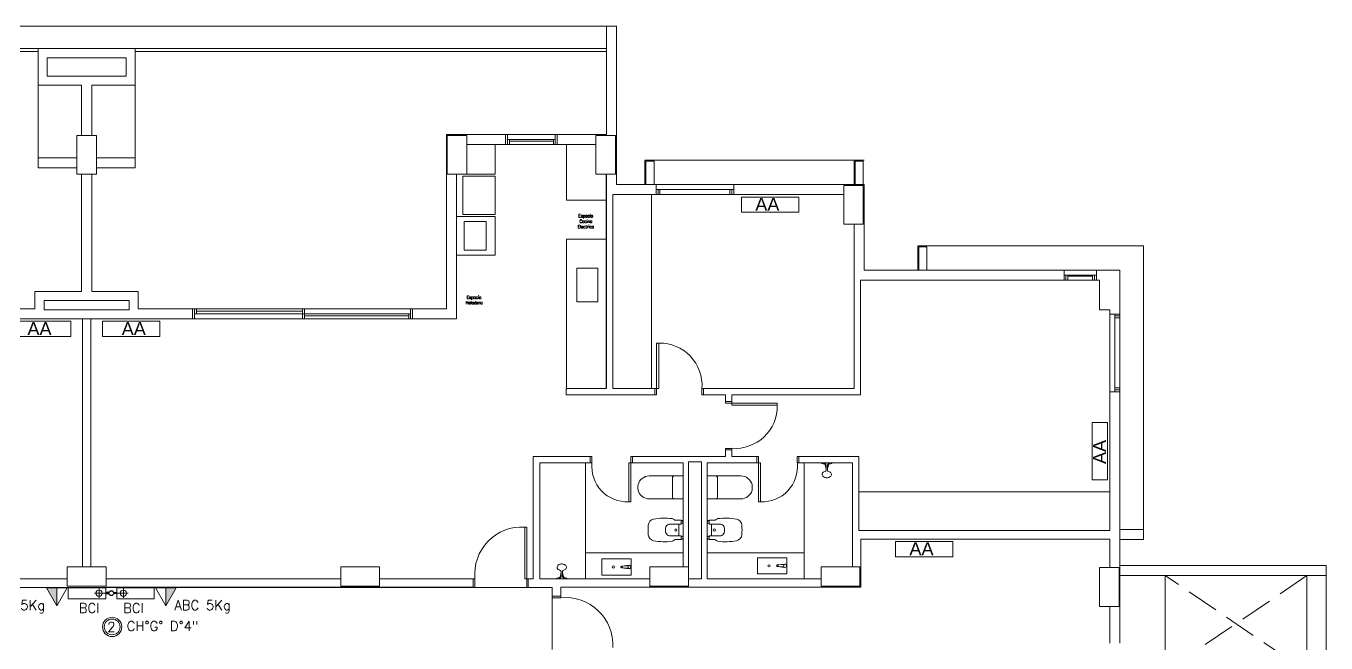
# Model space of a CAD drawing. Header units: millimetres. Extents: x 917 to 1168, y -421 to -23.
# Drawn here: x 1014.49 to 1034.58, y -236.14 to -226.6 of the extents above; entities that cross this region are included whole.
import ezdxf
from ezdxf.enums import TextEntityAlignment as Align

# ---------------------------------------------------------------- set-up
doc = ezdxf.new("R2010")
doc.units = ezdxf.units.MM
doc.header["$LTSCALE"] = 0.1
doc.linetypes.add('CONTINUA', pattern=[0])
doc.linetypes.add('DASHED', pattern=[0.7, 0.5, -0.2])
doc.layers.get('0').update_dxf_attribs({"lineweight": 5})
for name, color, linetype, lineweight in [('00_Incendio_Bocas Incendio', 1, 'Continuous', 30), ('00_Incendio_Cañeria', 1, 'Continuous', 30), ('00_Incendio_Matafuego', 1, 'Continuous', 20), ('00_Incendio_Montantes', 1, 'Continuous', 30), ('00_Incendio_Numeracion Montantes', 1, 'Continuous', 30), ('00_Incendio_Textos', 7, 'Continuous', 13), ('A-DETL-GENF', 7, 'Continuous', 5), ('Arq-Equipamiento', 250, 'Continuous', 5), ('MUEBLES', 250, 'Continuous', 5), ('P-SANR-FIXT', 7, 'Continuous', 5)]:
    doc.layers.add(name, color=color, linetype=linetype, lineweight=lineweight)
doc.styles.add('Instal Sanit', font='techb___.ttf', dxfattribs={"height": 0.15})
doc.styles.add('Romans', font='romans.shx')
doc.styles.add('Romans 1.50', font='romans.shx', dxfattribs={"width": 0.8, "height": 0.15})
doc.styles.get("Standard").update_dxf_attribs({"font": 'arial.ttf'})

# ---------------------------------------------------------------- blocks, each defined once
blk = doc.blocks.new('Shower-Valve_Trim-KOHLER-Alteo-K-TS45106 - 2_5 GPM_ 2BZ-Oil-Rubed Nickel-V9-2-TORRE-ARQ- PB _-2_14_')
at = {"color": 8}
for p, q in [((4.342, 6.4), (4.352, 6.443)), ((4.352, 6.443), (4.355, 6.441)), ((4.361, 6.48), (4.366, 6.476)), ((4.329, 6.322), (4.322, 6.321)), ((4.331, 6.357), (4.342, 6.4)), ((4.335, 6.358), (4.331, 6.357)), ((4.367, 6.379), (4.352, 6.381)), ((4.36, 6.413), (4.374, 6.407)), ((4.411, 6.367), (4.364, 6.367)), ((4.369, 6.383), (4.368, 6.38)), ((4.448, 6.364), (4.369, 6.383)), ((4.374, 6.406), (4.374, 6.403)), ((4.374, 6.403), (4.453, 6.384)), ((4.377, 6.419), (4.418, 6.397)), ((4.412, 6.368), (4.413, 6.369)), ((4.419, 6.395), (4.419, 6.397)), ((4.46, 6.358), (4.452, 6.36)), ((4.458, 6.385), (4.466, 6.383))]:
    blk.add_line(p, q, dxfattribs=at)
for centre, radius, start, end in [((4.353, 6.439), 0.00318, 6.8967, 54.9998), ((4.134, 6.412), 0.224, 0.8715, 6.8967), ((4.363, 6.472), 0.00488, 3.2512, 51.8578), ((3.627, 6.43), 0.742, 359.9319, 3.2512), ((4.328, 6.327), 0.00488, 280.6447, 329.2512), ((3.694, 6.704), 0.742, 329.2512, 332.5706), ((4.334, 6.361), 0.00318, 277.5027, 325.6058), ((4.152, 6.485), 0.224, 325.6058, 331.631), ((4.352, 6.378), 0.00308, 84.7991, 151.631), ((4.366, 6.355), 0.0149, 139.9319, 152.5706), ((4.36, 6.36), 0.00706, 97.5233, 139.9319), ((4.361, 6.416), 0.00308, 180.8715, 247.7034), ((4.359, 6.368), 0.000695, 277.5233, 356.273), ((4.36, 6.368), 0.000526, 67.974, 174.1815), ((4.364, 6.377), 0.00985, 247.974, 269.7963), ((4.367, 6.38), 0.000995, 264.7991, 346.2512), ((4.384, 6.429), 0.0149, 179.9319, 192.5706), ((4.377, 6.427), 0.00706, 192.5706, 234.9792), ((4.372, 6.421), 0.000695, 336.2295, 54.9792), ((4.373, 6.421), 0.000526, 158.321, 264.5285), ((4.372, 6.41), 0.00985, 62.7062, 84.5285), ((4.373, 6.406), 0.000995, 346.2512, 67.7034), ((4.411, 6.368), 0.000762, 270.102, 0.7892), ((4.413, 6.368), 0.000925, 95.992, 180.7892), ((4.413, 6.368), 0.000513, 166.2512, 262.7617), ((4.431, 6.016), 0.351, 89.9462, 93.0688), ((4.418, 6.397), 0.000762, 331.7133, 62.4005), ((4.42, 6.396), 0.000513, 69.7408, 166.2512), ((4.419, 6.396), 0.000925, 151.7133, 236.5105), ((4.599, 6.699), 0.351, 239.4337, 242.5563), ((4.451, 6.374), 0.0125, 223.4853, 233.5491), ((4.444, 6.365), 0.00187, 233.5491, 279.6431), ((4.45, 6.373), 0.0125, 98.9534, 109.0171), ((4.449, 6.384), 0.00187, 52.8594, 98.9534), ((4.454, 6.367), 0.00706, 209.187, 256.2512), ((4.423, 6.369), 0.0319, 28.2837, 30.72), ((4.456, 6.378), 0.00706, 76.2512, 123.3154), ((4.55, 6.348), 0.0905, 173.6286, 201.4124), ((4.55, 6.35), 0.0905, 131.0901, 158.8739), ((4.509, 6.332), 0.0469, 201.4124, 234.3622), ((4.505, 6.327), 0.0399, 234.3622, 269.3279), ((4.522, 6.383), 0.0469, 98.1403, 131.0901), ((4.505, 6.328), 0.0408, 269.3279, 296.2423), ((4.521, 6.39), 0.0399, 63.1746, 98.1403), ((4.495, 6.35), 0.0652, 296.2423, 318.5898), ((4.52, 6.389), 0.0408, 36.2602, 63.1746), ((4.478, 6.364), 0.0869, 318.5898, 333.2817), ((4.501, 6.375), 0.0652, 13.9127, 36.2602), ((4.467, 6.37), 0.0998, 333.2817, 346.2512), ((4.48, 6.369), 0.0869, 359.2207, 13.9127), ((4.467, 6.37), 0.0998, 346.2512, 359.2207)]:
    blk.add_arc(centre, radius, start, end, dxfattribs=at)
blk = doc.blocks.new('Sanitary_Toilets_Ceramica-Catalano_Zero-70-One-Piece-Close-Coupled-Syphonic - Default-V1-2-TORRE-ARQ- PB _-2_14_')
at = {"layer": 'A-DETL-GENF', "color": 8}
for p, q in [((0.044, 0.177), (0.001, 0.177)), ((0.089, 0.177), (0.044, 0.177)), ((0.133, 0.177), (0.089, 0.177)), ((0.133, 0.177), (0.142, 0.176)), ((0.524, 0.177), (0.133, 0.177)), ((0.142, 0.176), (0.133, 0.177)), ((0.142, 0.176), (0.151, 0.171)), ((0.151, 0.171), (0.142, 0.176)), ((0.151, 0.171), (0.157, 0.165)), ((0.157, 0.165), (0.151, 0.171)), ((0.157, 0.165), (0.162, 0.156)), ((0.162, 0.156), (0.157, 0.165)), ((0.162, 0.156), (0.163, 0.147)), ((0.163, 0.147), (0.162, 0.156)), ((0.163, 0.147), (0.163, -0.147)), ((0.163, 0.098), (0.163, 0.147)), ((0.163, 0.049), (0.163, 0.098)), ((0.163, 0), (0.163, 0.049)), ((0.553, 0.175), (0.524, 0.177)), ((0.581, 0.167), (0.553, 0.175)), ((0.608, 0.156), (0.581, 0.167)), ((0.633, 0.14), (0.608, 0.156)), ((0.654, 0.12), (0.633, 0.14)), ((0.672, 0.097), (0.654, 0.12)), ((0.686, 0.071), (0.672, 0.097)), ((0.696, 0.043), (0.686, 0.071)), ((0.7, 0.015), (0.696, 0.043)), ((0.7, -0.015), (0.7, 0.015)), ((0.001, -0.177), (0.044, -0.177)), ((0.044, -0.177), (0.089, -0.177)), ((0.089, -0.177), (0.133, -0.177)), ((0.142, -0.176), (0.133, -0.177)), ((0.133, -0.177), (0.142, -0.176)), ((0.133, -0.177), (0.524, -0.177)), ((0.151, -0.171), (0.142, -0.176)), ((0.142, -0.176), (0.151, -0.171)), ((0.157, -0.165), (0.151, -0.171)), ((0.151, -0.171), (0.157, -0.165)), ((0.162, -0.156), (0.157, -0.165)), ((0.157, -0.165), (0.162, -0.156)), ((0.163, -0.147), (0.162, -0.156)), ((0.162, -0.156), (0.163, -0.147)), ((0.163, -0.049), (0.163, 0)), ((0.163, -0.098), (0.163, -0.049)), ((0.163, -0.147), (0.163, -0.098)), ((0.524, -0.177), (0.553, -0.175)), ((0.553, -0.175), (0.581, -0.167)), ((0.581, -0.167), (0.608, -0.156)), ((0.608, -0.156), (0.633, -0.14)), ((0.633, -0.14), (0.654, -0.12)), ((0.654, -0.12), (0.672, -0.097)), ((0.672, -0.097), (0.686, -0.071)), ((0.686, -0.071), (0.696, -0.043)), ((0.696, -0.043), (0.7, -0.015))]:
    blk.add_line(p, q, dxfattribs=at)
blk = doc.blocks.new('Vitreous china bidet _ Debba _ Roca _ 355994xx0 - White - Debba- Roca-2705266-2-TORRE-ARQ- PB _-2_14_')
at = {"layer": 'P-SANR-FIXT', "color": 8}
for p, q in [((0.036, 0.08), (0.036, 0.262)), ((0.214, 0.262), (0.214, 0.08)), ((-0.024, 0.169), (-0.024, 0.08)), ((-0.024, 0.08), (-0.019, 0.08)), ((-0.019, 0.08), (-0.019, 0.06)), ((-0.019, 0.08), (0.022, 0.08)), ((-0.019, 0.06), (-0.006, 0.06)), ((-0.006, 0.06), (-0.006, 0.051)), ((0.022, 0.08), (0.036, 0.08)), ((0.022, 0.06), (0.022, 0.08)), ((0.026, 0.06), (0.022, 0.06)), ((0.026, 0.051), (0.026, 0.06)), ((0.036, 0.116), (0.214, 0.116)), ((0.214, 0.08), (0.228, 0.08)), ((0.224, 0.06), (0.228, 0.06)), ((0.224, 0.051), (0.224, 0.06)), ((0.228, 0.08), (0.269, 0.08)), ((0.228, 0.06), (0.228, 0.08)), ((0.256, 0.051), (0.256, 0.06)), ((0.256, 0.06), (0.269, 0.06)), ((0.269, 0.06), (0.269, 0.08)), ((0.269, 0.08), (0.274, 0.08)), ((0.274, 0.08), (0.274, 0.169))]:
    blk.add_line(p, q, dxfattribs=at)
for centre, radius, start, end in [((0.809, 0.337), 0.867, 168.7556, 187.8739), ((0.058, 0.487), 0.101, 93.8692, 168.7556), ((0.125, -0.511), 1.101, 86.1308, 93.8692), ((0.192, 0.487), 0.101, 11.2444, 86.1308), ((-0.559, 0.337), 0.867, 352.1261, 11.2444), ((0.009, 0.227), 0.0594, 187.8739, 225.1331), ((0.1, 0.253), 0.0649, 110.1691, 171.8309), ((0.129, 0.135), 0.186, 91.3288, 106.151), ((0.121, 0.135), 0.186, 73.849, 88.6712), ((0.15, 0.253), 0.0649, 8.1691, 69.8309), ((0.241, 0.227), 0.0594, 311.2548, 352.1261), ((-0.041, 0.169), 0.0175, 0, 63.7001), ((0.125, 0.161), 0.0175, 0, 180), ((0.125, 0.161), 0.0175, 180, 0), ((0.29, 0.169), 0.0167, 126.2715, 179.7285)]:
    blk.add_arc(centre, radius, start, end, dxfattribs=at)
blk = doc.blocks.new('Bacha 45x25cm')
at = {"layer": 'MUEBLES', "color": 8}
for p, q in [((0.112, 0.146), (0.099, 0.028)), ((0.106, 0.062), (0.113, 0.127)), ((0.137, 0.126), (0.144, 0.062)), ((0.138, 0.146), (0.151, 0.028))]:
    blk.add_line(p, q, dxfattribs=at)
blk.add_lwpolyline([(0, 0.45), (0.25, 0.45), (0.25, 0), (0, 0)], close=True, dxfattribs=at)
blk.add_circle((0.125, 0.275), 0.0166, dxfattribs=at)
for centre, radius, start, end in [((0.125, 0.028), 0.0256, 168.1721, 11.8279), ((0.125, 0.062), 0.0188, 167.2829, 12.8468), ((0.125, 0.146), 0.0134, 0, 180), ((0.125, 0.126), 0.0117, 360, 173.6414)]:
    blk.add_arc(centre, radius, start, end, dxfattribs=at)
blk = doc.blocks.new('Shower-Valve_Trim-KOHLER-Alteo-K-TS45106 - 2_5 GPM_ 2BZ-Oil-Rubed Nickel-V13-2-TORRE-ARQ- PB _-2_14_')
at = {"layer": 'P-SANR-FIXT'}
for p, q in [((1.475, -12.251), (1.467, -12.249)), ((1.473, -12.225), (1.481, -12.227)), ((1.56, -12.27), (1.481, -12.25)), ((1.486, -12.23), (1.564, -12.25)), ((1.521, -12.234), (1.521, -12.236)), ((1.522, -12.234), (1.569, -12.234)), ((1.564, -12.25), (1.565, -12.247)), ((1.566, -12.246), (1.581, -12.247)), ((1.602, -12.224), (1.592, -12.267)), ((1.599, -12.224), (1.602, -12.224)), ((1.611, -12.188), (1.602, -12.224)), ((1.604, -12.189), (1.611, -12.188)), ((1.514, -12.262), (1.514, -12.263)), ((1.556, -12.286), (1.515, -12.264)), ((1.559, -12.273), (1.56, -12.27)), ((1.573, -12.28), (1.559, -12.274)), ((1.572, -12.346), (1.567, -12.342)), ((1.581, -12.31), (1.572, -12.346)), ((1.581, -12.31), (1.578, -12.308)), ((1.592, -12.267), (1.581, -12.31))]:
    blk.add_line(p, q, dxfattribs=at)
for centre, radius, start, end in [((1.466, -12.236), 0.0998, 166.2582, 179.2277), ((1.454, -12.236), 0.0869, 179.2277, 193.9197), ((1.433, -12.241), 0.0652, 193.9197, 216.2672), ((1.466, -12.236), 0.0998, 153.2887, 166.2582), ((1.455, -12.231), 0.0869, 138.5968, 153.2887), ((1.439, -12.216), 0.0652, 116.2493, 138.5968), ((1.428, -12.194), 0.0408, 89.3349, 116.2493), ((1.428, -12.193), 0.0399, 54.3692, 89.3349), ((1.383, -12.217), 0.0905, 311.0971, 338.8809), ((1.424, -12.199), 0.0469, 21.4194, 54.3692), ((1.383, -12.215), 0.0905, 353.6356, 21.4194), ((1.477, -12.245), 0.00706, 256.2582, 303.3224), ((1.479, -12.234), 0.00706, 29.194, 76.2582), ((1.511, -12.236), 0.0319, 208.2907, 210.727), ((1.484, -12.251), 0.00187, 232.8664, 278.9604), ((1.483, -12.24), 0.0125, 278.9604, 289.0241), ((1.489, -12.232), 0.00187, 53.5561, 99.6501), ((1.483, -12.241), 0.0125, 43.4923, 53.5561), ((1.335, -12.566), 0.351, 59.4407, 62.5633), ((1.502, -11.883), 0.351, 269.9532, 273.0757), ((1.52, -12.234), 0.000513, 346.2582, 82.7687), ((1.522, -12.235), 0.000762, 90.109, 180.7962), ((1.521, -12.235), 0.000925, 275.999, 0.7962), ((1.566, -12.247), 0.000995, 84.8061, 166.2582), ((1.569, -12.244), 0.00985, 67.981, 89.8033), ((1.573, -12.234), 0.000526, 247.981, 354.1885), ((1.574, -12.235), 0.000695, 97.5303, 176.28), ((1.573, -12.227), 0.00706, 277.5303, 319.9389), ((1.567, -12.222), 0.0149, 319.9389, 332.5776), ((2.239, -12.57), 0.742, 149.2582, 152.5776), ((1.581, -12.244), 0.00308, 264.8061, 331.638), ((1.781, -12.352), 0.224, 145.6128, 151.638), ((1.599, -12.227), 0.00318, 97.5097, 145.6128), ((1.605, -12.194), 0.00488, 100.6517, 149.2582), ((1.413, -12.256), 0.0408, 216.2672, 243.1815), ((1.412, -12.257), 0.0399, 243.1815, 278.1473), ((1.411, -12.25), 0.0469, 278.1473, 311.0971), ((1.513, -12.263), 0.000513, 249.7478, 346.2582), ((1.514, -12.263), 0.000925, 331.7203, 56.5175), ((1.515, -12.264), 0.000762, 151.7203, 242.4075), ((1.561, -12.277), 0.00985, 242.7132, 264.5355), ((1.56, -12.273), 0.000995, 166.2582, 247.7104), ((1.561, -12.288), 0.000695, 156.2365, 234.9862), ((1.56, -12.287), 0.000526, 338.328, 84.5355), ((1.557, -12.294), 0.00706, 12.5776, 54.9862), ((1.549, -12.296), 0.0149, 359.9389, 12.5776), ((2.306, -12.297), 0.742, 179.9389, 183.2582), ((1.57, -12.338), 0.00488, 183.2582, 231.8648), ((1.572, -12.282), 0.00308, 0.8785, 67.7104), ((1.799, -12.279), 0.224, 180.8785, 186.9037), ((1.58, -12.306), 0.00318, 186.9037, 235.0068)]:
    blk.add_arc(centre, radius, start, end, dxfattribs=at)
blk = doc.blocks.new('Shower-Valve_Trim-KOHLER-Alteo-K-TS45106 - 2_5 GPM_ 2BZ-Oil-Rubed Nickel-V14-2-TORRE-ARQ- PB _-2_14_')
at = {"color": 8}
for p, q in [((1.475, -12.251), (1.467, -12.249)), ((1.473, -12.225), (1.481, -12.227)), ((1.56, -12.27), (1.481, -12.25)), ((1.486, -12.23), (1.564, -12.25)), ((1.521, -12.234), (1.521, -12.236)), ((1.522, -12.234), (1.569, -12.234)), ((1.564, -12.25), (1.565, -12.247)), ((1.566, -12.246), (1.581, -12.247)), ((1.602, -12.224), (1.592, -12.267)), ((1.599, -12.224), (1.602, -12.224)), ((1.611, -12.188), (1.602, -12.224)), ((1.604, -12.189), (1.611, -12.188)), ((1.514, -12.262), (1.514, -12.263)), ((1.556, -12.286), (1.515, -12.264)), ((1.559, -12.273), (1.56, -12.27)), ((1.573, -12.28), (1.559, -12.274)), ((1.572, -12.346), (1.567, -12.342)), ((1.581, -12.31), (1.572, -12.346)), ((1.581, -12.31), (1.578, -12.308)), ((1.592, -12.267), (1.581, -12.31))]:
    blk.add_line(p, q, dxfattribs=at)
for centre, radius, start, end in [((1.466, -12.236), 0.0998, 166.2582, 179.2277), ((1.454, -12.236), 0.0869, 179.2277, 193.9197), ((1.433, -12.241), 0.0652, 193.9197, 216.2672), ((1.466, -12.236), 0.0998, 153.2887, 166.2582), ((1.455, -12.231), 0.0869, 138.5968, 153.2887), ((1.439, -12.216), 0.0652, 116.2493, 138.5968), ((1.428, -12.194), 0.0408, 89.3349, 116.2493), ((1.428, -12.193), 0.0399, 54.3692, 89.3349), ((1.383, -12.217), 0.0905, 311.0971, 338.8809), ((1.424, -12.199), 0.0469, 21.4194, 54.3692), ((1.383, -12.215), 0.0905, 353.6356, 21.4194), ((1.477, -12.245), 0.00706, 256.2582, 303.3224), ((1.479, -12.234), 0.00706, 29.194, 76.2582), ((1.511, -12.236), 0.0319, 208.2907, 210.727), ((1.484, -12.251), 0.00187, 232.8664, 278.9604), ((1.483, -12.24), 0.0125, 278.9604, 289.0241), ((1.489, -12.232), 0.00187, 53.5561, 99.6501), ((1.483, -12.241), 0.0125, 43.4923, 53.5561), ((1.335, -12.566), 0.351, 59.4407, 62.5633), ((1.502, -11.883), 0.351, 269.9532, 273.0757), ((1.52, -12.234), 0.000513, 346.2582, 82.7687), ((1.522, -12.235), 0.000762, 90.109, 180.7962), ((1.521, -12.235), 0.000925, 275.999, 0.7962), ((1.566, -12.247), 0.000995, 84.8061, 166.2582), ((1.569, -12.244), 0.00985, 67.981, 89.8033), ((1.573, -12.234), 0.000526, 247.981, 354.1885), ((1.574, -12.235), 0.000695, 97.5303, 176.28), ((1.573, -12.227), 0.00706, 277.5303, 319.9389), ((1.567, -12.222), 0.0149, 319.9389, 332.5776), ((2.239, -12.57), 0.742, 149.2582, 152.5776), ((1.581, -12.244), 0.00308, 264.8061, 331.638), ((1.781, -12.352), 0.224, 145.6128, 151.638), ((1.599, -12.227), 0.00318, 97.5097, 145.6128), ((1.605, -12.194), 0.00488, 100.6517, 149.2582), ((1.413, -12.256), 0.0408, 216.2672, 243.1815), ((1.412, -12.257), 0.0399, 243.1815, 278.1473), ((1.411, -12.25), 0.0469, 278.1473, 311.0971), ((1.513, -12.263), 0.000513, 249.7478, 346.2582), ((1.514, -12.263), 0.000925, 331.7203, 56.5175), ((1.515, -12.264), 0.000762, 151.7203, 242.4075), ((1.561, -12.277), 0.00985, 242.7132, 264.5355), ((1.56, -12.273), 0.000995, 166.2582, 247.7104), ((1.561, -12.288), 0.000695, 156.2365, 234.9862), ((1.56, -12.287), 0.000526, 338.328, 84.5355), ((1.557, -12.294), 0.00706, 12.5776, 54.9862), ((1.549, -12.296), 0.0149, 359.9389, 12.5776), ((2.306, -12.297), 0.742, 179.9389, 183.2582), ((1.57, -12.338), 0.00488, 183.2582, 231.8648), ((1.572, -12.282), 0.00308, 0.8785, 67.7104), ((1.799, -12.279), 0.224, 180.8785, 186.9037), ((1.58, -12.306), 0.00318, 186.9037, 235.0068)]:
    blk.add_arc(centre, radius, start, end, dxfattribs=at)
blk = doc.blocks.new('2-3y4P F')
at = {"color": 8, "lineweight": 18}
for p, q in [((744.734, -257.24), (760.799, -257.24)), ((760.954, -257.24), (760.799, -257.24)), ((760.799, -257.24), (760.799, -258.917)), ((760.954, -259.689), (760.954, -257.24)), ((752.017, -257.589), (744.734, -257.589)), ((752.017, -257.589), (752.017, -258.156)), ((753.515, -257.589), (752.017, -257.589)), ((753.515, -258.156), (753.515, -257.589)), ((753.515, -257.589), (760.799, -257.589)), ((752.017, -257.636), (744.734, -257.636)), ((752.157, -258.016), (752.157, -257.729)), ((752.157, -257.729), (753.375, -257.729)), ((753.375, -257.729), (753.375, -258.016)), ((753.515, -257.636), (760.799, -257.636)), ((752.017, -258.156), (752.689, -258.156)), ((752.017, -259.276), (752.017, -258.156)), ((753.375, -258.016), (752.157, -258.016)), ((752.689, -258.156), (752.689, -258.932)), ((752.844, -258.932), (752.844, -258.156)), ((752.844, -258.156), (753.515, -258.156)), ((753.515, -258.156), (753.515, -259.276)), ((752.689, -258.932), (752.616, -258.932)), ((752.616, -258.932), (752.616, -259.276)), ((752.704, -258.932), (752.689, -258.932)), ((752.689, -258.932), (752.844, -258.932)), ((752.829, -258.932), (752.704, -258.932)), ((752.844, -258.932), (752.829, -258.932)), ((752.916, -258.932), (752.844, -258.932)), ((752.916, -259.276), (752.916, -258.932)), ((758.326, -258.917), (758.326, -261.611)), ((759.24, -258.917), (758.326, -258.917)), ((758.482, -258.932), (758.341, -258.932)), ((758.341, -258.932), (758.341, -259.532)), ((758.641, -258.932), (758.482, -258.932)), ((758.641, -259.057), (758.641, -258.932)), ((758.641, -258.932), (758.641, -259.073)), ((759.24, -258.919), (759.24, -258.917)), ((759.24, -258.917), (760.04, -258.917)), ((759.27, -258.919), (759.24, -258.919)), ((759.24, -258.919), (759.24, -259.071)), ((759.27, -259.071), (759.27, -258.919)), ((759.3, -258.995), (759.27, -258.995)), ((759.27, -258.995), (759.27, -259.071)), ((759.3, -259.071), (759.3, -258.995)), ((759.3, -258.995), (759.98, -258.995)), ((759.3, -259.009), (759.3, -259.018)), ((760.01, -258.995), (759.98, -258.995)), ((759.98, -258.995), (759.98, -259.071)), ((759.98, -259.018), (759.98, -259.009)), ((760.04, -258.919), (760.01, -258.919)), ((760.01, -258.919), (760.01, -259.071)), ((760.01, -259.071), (760.01, -258.995)), ((760.799, -258.917), (760.04, -258.917)), ((760.04, -258.917), (760.04, -258.919)), ((760.04, -259.071), (760.04, -258.919)), ((760.814, -258.932), (760.639, -258.932)), ((760.639, -258.932), (760.639, -259.057)), ((760.639, -259.073), (760.639, -258.932)), ((760.939, -258.932), (760.814, -258.932)), ((760.939, -259.073), (760.939, -258.932)), ((758.641, -259.058), (758.641, -259.057)), ((758.641, -259.07), (758.641, -259.058)), ((758.641, -259.071), (758.641, -259.07)), ((758.641, -259.073), (758.641, -259.071)), ((758.641, -259.532), (758.641, -259.073)), ((758.641, -259.073), (759.24, -259.073)), ((759.082, -259.532), (759.082, -259.073)), ((759.24, -259.073), (759.24, -259.071)), ((759.24, -259.071), (759.27, -259.071)), ((760.04, -259.073), (759.24, -259.073)), ((759.27, -259.071), (759.3, -259.071)), ((759.3, -259.018), (759.98, -259.018)), ((759.98, -259.071), (759.3, -259.071)), ((759.98, -259.071), (760.01, -259.071)), ((760.01, -259.071), (760.04, -259.071)), ((760.04, -259.071), (760.04, -259.073)), ((760.04, -259.073), (760.639, -259.073)), ((760.185, -259.073), (760.185, -259.932)), ((760.639, -259.057), (760.639, -259.058)), ((760.639, -259.058), (760.639, -259.07)), ((760.639, -259.07), (760.639, -259.071)), ((760.639, -259.071), (760.639, -259.073)), ((760.639, -259.073), (760.639, -259.532)), ((760.939, -259.532), (760.939, -259.073)), ((752.616, -259.276), (752.017, -259.276)), ((752.017, -259.276), (752.017, -259.431)), ((752.616, -259.276), (752.616, -259.291)), ((752.616, -259.431), (752.616, -259.276)), ((752.616, -259.291), (752.616, -259.416)), ((752.916, -259.291), (752.916, -259.276)), ((753.515, -259.276), (752.916, -259.276)), ((752.916, -259.276), (752.916, -259.431)), ((752.916, -259.416), (752.916, -259.291)), ((753.515, -259.431), (753.515, -259.276)), ((761.396, -259.689), (761.396, -259.312)), ((761.396, -259.312), (761.551, -259.312)), ((761.411, -259.327), (761.411, -259.689)), ((761.411, -259.327), (761.536, -259.327)), ((761.536, -259.327), (761.536, -259.689)), ((761.551, -259.312), (764.628, -259.312)), ((764.628, -259.689), (764.628, -259.312)), ((764.628, -259.312), (764.783, -259.312)), ((764.643, -259.327), (764.643, -259.689)), ((764.643, -259.327), (764.768, -259.327)), ((764.768, -259.327), (764.768, -259.689)), ((752.017, -259.431), (752.616, -259.431)), ((752.616, -259.416), (752.616, -259.431)), ((752.616, -259.431), (752.616, -259.532)), ((752.616, -259.532), (752.689, -259.532)), ((752.689, -259.532), (752.704, -259.532)), ((752.689, -259.532), (752.689, -261.341)), ((752.844, -259.532), (752.689, -259.532)), ((752.704, -259.532), (752.829, -259.532)), ((752.829, -259.532), (752.844, -259.532)), ((752.844, -259.532), (752.916, -259.532)), ((752.844, -261.341), (752.844, -259.532)), ((752.916, -259.431), (752.916, -259.416)), ((752.916, -259.532), (752.916, -259.431)), ((752.916, -259.431), (753.515, -259.431)), ((758.341, -259.532), (758.466, -259.532)), ((758.482, -259.532), (758.341, -259.532)), ((758.466, -259.532), (758.467, -259.532)), ((758.467, -259.532), (758.479, -259.532)), ((758.479, -259.532), (758.48, -259.532)), ((758.48, -259.532), (758.482, -259.532)), ((758.482, -259.532), (758.641, -259.532)), ((758.482, -261.767), (758.482, -259.532)), ((758.641, -259.532), (759.082, -259.532)), ((760.639, -259.532), (760.798, -259.532)), ((760.798, -259.532), (760.799, -259.532)), ((760.798, -259.532), (760.798, -262.842)), ((760.939, -259.532), (760.798, -259.532)), ((760.799, -259.532), (760.8, -259.532)), ((760.799, -259.844), (760.799, -259.532)), ((760.8, -259.532), (760.813, -259.532)), ((760.8, -262.845), (760.8, -259.532)), ((760.813, -259.532), (760.814, -259.532)), ((760.814, -259.532), (760.939, -259.532)), ((761.568, -259.689), (760.954, -259.689)), ((761.568, -259.767), (761.568, -259.689)), ((761.568, -259.689), (762.768, -259.689)), ((761.598, -259.767), (761.568, -259.767)), ((761.568, -259.767), (761.568, -259.845)), ((761.628, -259.767), (761.598, -259.767)), ((761.598, -259.767), (761.598, -259.845)), ((761.598, -259.845), (761.598, -259.767)), ((762.708, -259.767), (761.628, -259.767)), ((761.628, -259.767), (761.628, -259.782)), ((761.628, -259.845), (761.628, -259.767)), ((762.708, -259.782), (762.708, -259.767)), ((762.738, -259.767), (762.708, -259.767)), ((762.708, -259.767), (762.708, -259.845)), ((762.738, -259.845), (762.738, -259.767)), ((762.768, -259.767), (762.738, -259.767)), ((762.738, -259.767), (762.738, -259.845)), ((764.783, -259.689), (762.768, -259.689)), ((762.768, -259.689), (762.768, -259.767)), ((762.768, -259.845), (762.768, -259.767)), ((764.643, -259.704), (764.468, -259.704)), ((764.468, -259.704), (764.468, -259.829)), ((764.468, -259.845), (764.468, -259.704)), ((764.768, -259.704), (764.643, -259.704)), ((764.768, -260.304), (764.768, -259.704)), ((764.783, -261.014), (764.783, -259.689)), ((760.185, -259.932), (760.797, -259.932)), ((760.799, -259.843), (760.798, -259.843)), ((760.798, -259.844), (760.8, -259.844)), ((760.798, -259.845), (760.799, -259.845)), ((760.799, -262.844), (760.799, -259.845)), ((760.898, -262.842), (760.898, -259.845)), ((760.898, -259.845), (761.568, -259.845)), ((761.498, -259.845), (761.498, -262.842)), ((761.568, -259.845), (761.598, -259.845)), ((761.598, -259.845), (761.628, -259.845)), ((762.708, -259.845), (761.628, -259.845)), ((762.708, -259.845), (762.738, -259.845)), ((762.738, -259.845), (762.768, -259.845)), ((764.468, -259.844), (762.768, -259.844)), ((762.768, -259.845), (764.468, -259.845)), ((764.468, -259.829), (764.468, -259.83)), ((764.468, -259.83), (764.468, -259.843)), ((764.468, -259.843), (764.468, -259.844)), ((764.468, -259.844), (764.468, -259.845)), ((764.468, -259.845), (764.468, -260.304)), ((759.082, -260.182), (758.482, -260.182)), ((759.082, -260.783), (759.082, -260.182)), ((758.602, -260.703), (758.602, -260.263)), ((758.602, -260.263), (758.942, -260.263)), ((758.942, -260.263), (758.942, -260.703)), ((764.468, -260.304), (764.643, -260.304)), ((764.628, -260.304), (764.628, -262.842)), ((764.643, -260.304), (764.768, -260.304)), ((764.768, -260.304), (764.643, -260.304)), ((760.798, -260.532), (760.185, -260.532)), ((760.185, -260.532), (760.185, -262.859)), ((758.482, -260.783), (759.082, -260.783)), ((758.942, -260.703), (758.602, -260.703)), ((765.612, -261.014), (765.612, -260.637)), ((765.612, -260.637), (765.767, -260.637)), ((765.627, -260.652), (765.627, -261.014)), ((765.627, -260.652), (765.752, -260.652)), ((765.752, -260.652), (765.752, -261.014)), ((765.767, -260.637), (769.1, -260.637)), ((769.1, -260.637), (769.1, -265.02)), ((760.345, -261.505), (760.345, -260.985)), ((760.345, -260.985), (760.665, -260.985)), ((760.665, -260.985), (760.665, -261.505)), ((767.873, -261.014), (764.783, -261.014)), ((767.873, -261.092), (767.873, -261.014)), ((767.873, -261.014), (768.373, -261.014)), ((768.738, -261.014), (768.373, -261.014)), ((768.373, -261.014), (768.373, -261.092)), ((768.738, -261.692), (768.738, -261.014)), ((764.728, -261.17), (767.873, -261.17)), ((764.728, -262.942), (764.728, -261.17)), ((767.903, -261.092), (767.873, -261.092)), ((767.873, -261.092), (767.873, -261.17)), ((767.873, -261.17), (767.903, -261.17)), ((767.933, -261.092), (767.903, -261.092)), ((767.903, -261.092), (767.903, -261.17)), ((767.903, -261.17), (767.903, -261.092)), ((767.903, -261.17), (767.933, -261.17)), ((768.313, -261.092), (767.933, -261.092)), ((767.933, -261.092), (767.933, -261.107)), ((767.933, -261.17), (767.933, -261.092)), ((767.933, -261.107), (768.313, -261.107)), ((768.313, -261.17), (767.933, -261.17)), ((768.313, -261.107), (768.313, -261.092)), ((768.343, -261.092), (768.313, -261.092)), ((768.313, -261.092), (768.313, -261.17)), ((768.313, -261.17), (768.343, -261.17)), ((768.343, -261.17), (768.343, -261.092)), ((768.373, -261.092), (768.343, -261.092)), ((768.343, -261.092), (768.343, -261.17)), ((768.343, -261.17), (768.373, -261.17)), ((768.373, -261.17), (768.373, -261.092)), ((768.373, -261.17), (768.423, -261.17)), ((768.423, -261.17), (768.423, -261.629)), ((752.689, -261.341), (751.967, -261.341)), ((751.967, -261.341), (751.967, -261.611)), ((753.565, -261.341), (752.844, -261.341)), ((753.565, -261.611), (753.565, -261.341)), ((751.967, -261.611), (751.129, -261.611)), ((752.107, -261.481), (753.425, -261.481)), ((752.107, -261.626), (752.107, -261.481)), ((753.425, -261.481), (753.425, -261.626)), ((754.404, -261.611), (753.565, -261.611)), ((754.434, -261.611), (754.404, -261.611)), ((754.404, -261.611), (754.404, -261.767)), ((754.464, -261.611), (754.434, -261.611)), ((754.434, -261.611), (754.434, -261.689)), ((754.434, -261.767), (754.434, -261.611)), ((754.464, -261.689), (754.464, -261.611)), ((754.464, -261.611), (756.104, -261.611)), ((756.134, -261.611), (756.104, -261.611)), ((756.104, -261.611), (756.104, -261.689)), ((756.134, -261.689), (756.134, -261.611)), ((756.134, -261.611), (757.774, -261.611)), ((757.804, -261.611), (757.774, -261.611)), ((757.774, -261.611), (757.774, -261.767)), ((758.326, -261.611), (757.804, -261.611)), ((757.804, -261.767), (757.804, -261.611)), ((760.665, -261.505), (760.345, -261.505)), ((751.129, -261.767), (751.967, -261.767)), ((751.967, -261.767), (754.404, -261.767)), ((751.967, -261.767), (752.107, -261.767)), ((753.425, -261.626), (752.107, -261.626)), ((752.107, -261.767), (752.107, -261.765)), ((752.704, -261.767), (752.704, -265.6)), ((752.829, -261.767), (752.704, -261.767)), ((752.829, -265.6), (752.829, -261.767)), ((753.425, -261.765), (753.425, -261.767)), ((754.404, -261.767), (754.434, -261.767)), ((754.434, -261.689), (754.464, -261.689)), ((756.104, -261.767), (754.434, -261.767)), ((754.464, -261.638), (754.464, -261.649)), ((754.464, -261.649), (756.104, -261.649)), ((756.104, -261.689), (754.464, -261.689)), ((756.104, -261.649), (756.104, -261.638)), ((756.134, -261.689), (756.104, -261.689)), ((756.104, -261.689), (756.104, -261.767)), ((756.104, -261.689), (756.134, -261.689)), ((756.104, -261.767), (756.134, -261.767)), ((756.134, -261.767), (756.134, -261.689)), ((756.134, -261.689), (757.744, -261.689)), ((757.744, -261.719), (756.134, -261.719)), ((756.134, -261.719), (756.134, -261.734)), ((757.744, -261.767), (756.134, -261.767)), ((757.774, -261.689), (757.744, -261.689)), ((757.744, -261.689), (757.744, -261.767)), ((757.744, -261.734), (757.744, -261.719)), ((757.744, -261.767), (757.774, -261.767)), ((757.774, -261.767), (757.774, -261.689)), ((757.774, -261.767), (757.804, -261.767)), ((757.804, -261.767), (758.482, -261.767)), ((768.423, -261.629), (768.582, -261.629)), ((768.582, -261.629), (768.582, -261.692)), ((768.582, -261.692), (768.66, -261.692)), ((768.582, -262.892), (768.582, -261.692)), ((768.66, -261.692), (768.738, -261.692)), ((768.66, -261.722), (768.66, -261.692)), ((768.66, -261.722), (768.738, -261.722)), ((768.66, -261.752), (768.66, -261.722)), ((768.738, -261.722), (768.66, -261.722)), ((768.66, -261.752), (768.676, -261.752)), ((768.66, -262.832), (768.66, -261.752)), ((768.738, -261.752), (768.66, -261.752)), ((768.738, -261.692), (768.738, -261.722)), ((768.738, -261.722), (768.738, -261.752)), ((768.738, -262.832), (768.738, -261.752)), ((761.611, -262.142), (761.576, -262.142)), ((761.576, -262.142), (761.576, -262.842)), ((761.611, -262.842), (761.611, -262.142)), ((760.798, -262.842), (760.178, -262.842)), ((760.178, -262.842), (760.178, -262.942)), ((760.179, -262.94), (760.178, -262.94)), ((760.178, -262.942), (761.551, -262.942)), ((761.551, -262.842), (760.898, -262.842)), ((761.576, -262.842), (761.551, -262.842)), ((761.551, -262.842), (761.551, -262.942)), ((761.551, -262.942), (761.576, -262.942)), ((761.576, -262.842), (761.611, -262.842)), ((761.576, -262.942), (761.576, -262.842)), ((762.301, -262.842), (762.276, -262.842)), ((762.276, -262.842), (762.276, -262.942)), ((762.276, -262.942), (762.301, -262.942)), ((764.628, -262.842), (762.301, -262.842)), ((762.301, -262.942), (762.301, -262.842)), ((762.301, -262.942), (762.641, -262.942)), ((762.641, -262.942), (762.641, -263.043)), ((762.741, -262.942), (764.728, -262.942)), ((762.741, -263.043), (762.741, -262.942)), ((764.701, -262.941), (764.701, -262.942)), ((768.582, -262.892), (768.582, -265.038)), ((768.66, -262.892), (768.582, -262.892)), ((768.676, -262.832), (768.66, -262.832)), ((768.66, -262.832), (768.738, -262.832)), ((768.66, -262.862), (768.66, -262.832)), ((768.738, -262.862), (768.66, -262.862)), ((768.66, -262.862), (768.738, -262.862)), ((768.66, -262.892), (768.66, -262.862)), ((768.738, -262.892), (768.66, -262.892)), ((768.738, -262.832), (768.738, -262.862)), ((768.738, -262.862), (768.738, -262.892)), ((768.738, -266.777), (768.738, -262.892)), ((762.741, -263.043), (762.641, -263.043)), ((762.641, -263.043), (762.641, -263.068)), ((762.641, -263.068), (762.741, -263.068)), ((762.741, -263.068), (762.741, -263.043)), ((763.441, -263.068), (762.741, -263.068)), ((762.741, -263.068), (762.741, -263.103)), ((762.741, -263.103), (763.441, -263.103)), ((763.441, -263.103), (763.441, -263.068)), ((762.741, -263.768), (762.641, -263.768)), ((762.641, -263.768), (762.641, -263.793)), ((762.641, -263.793), (762.641, -263.893)), ((762.641, -263.793), (762.741, -263.793)), ((762.741, -263.793), (762.741, -263.768)), ((762.741, -263.893), (762.741, -263.793)), ((760.551, -263.893), (759.668, -263.893)), ((759.668, -263.893), (759.668, -265.784)), ((759.77, -263.994), (760.551, -263.994)), ((759.77, -265.783), (759.77, -263.994)), ((760.475, -263.994), (760.475, -265.783)), ((760.551, -263.893), (760.576, -263.893)), ((760.551, -263.993), (760.551, -263.893)), ((760.576, -263.993), (760.551, -263.993)), ((760.576, -263.893), (760.576, -263.993)), ((761.145, -263.994), (761.176, -263.994)), ((761.145, -264.594), (761.145, -263.994)), ((761.176, -263.893), (761.201, -263.893)), ((761.176, -263.993), (761.176, -263.893)), ((761.201, -263.993), (761.176, -263.993)), ((761.201, -263.994), (761.176, -263.994)), ((761.176, -263.994), (761.176, -264.594)), ((762.641, -263.893), (761.201, -263.893)), ((761.201, -263.893), (761.201, -263.993)), ((761.201, -263.894), (761.984, -263.894)), ((761.201, -263.994), (761.984, -263.994)), ((761.984, -263.893), (761.984, -263.894)), ((761.984, -263.994), (761.984, -265.599)), ((761.987, -263.893), (761.987, -263.895)), ((761.987, -263.894), (762.354, -263.894)), ((762.071, -263.978), (762.27, -263.978)), ((762.071, -265.599), (762.071, -263.978)), ((762.27, -263.978), (762.27, -265.783)), ((762.354, -263.895), (762.354, -263.893)), ((762.357, -263.894), (762.357, -263.893)), ((762.357, -263.994), (763.126, -263.994)), ((762.357, -265.783), (762.357, -263.994)), ((763.126, -263.893), (762.741, -263.893)), ((763.151, -263.893), (763.126, -263.893)), ((763.126, -263.893), (763.126, -263.993)), ((763.126, -263.993), (763.151, -263.993)), ((763.151, -263.994), (763.126, -263.994)), ((763.151, -263.993), (763.151, -263.893)), ((763.151, -263.994), (763.151, -264.594)), ((763.183, -263.994), (763.151, -263.994)), ((763.183, -264.594), (763.183, -263.994)), ((763.776, -263.893), (763.751, -263.893)), ((763.751, -263.893), (763.751, -263.993)), ((763.751, -263.993), (763.776, -263.993)), ((764.703, -263.893), (763.776, -263.893)), ((763.776, -263.993), (763.776, -263.893)), ((763.776, -263.994), (764.602, -263.994)), ((763.857, -263.994), (763.857, -265.783)), ((764.602, -263.994), (764.602, -265.6)), ((764.703, -265.038), (764.703, -263.893)), ((761.176, -264.594), (761.145, -264.594)), ((763.151, -264.594), (763.183, -264.594)), ((764.703, -264.438), (768.582, -264.438)), ((759.537, -264.984), (759.568, -264.984)), ((759.537, -265.784), (759.537, -264.984)), ((759.568, -264.984), (759.568, -265.784)), ((768.582, -265.038), (764.703, -265.038)), ((768.738, -265.02), (769.1, -265.02)), ((769.1, -265.02), (769.1, -265.175)), ((764.733, -265.17), (768.582, -265.17)), ((764.733, -265.915), (764.733, -265.17)), ((768.582, -265.17), (768.582, -265.611)), ((769.1, -265.175), (768.738, -265.175)), ((761.984, -265.383), (760.475, -265.383)), ((762.357, -265.383), (763.857, -265.383)), ((753.066, -265.6), (752.466, -265.6)), ((752.466, -265.6), (752.466, -265.784)), ((752.704, -265.6), (752.829, -265.6)), ((753.066, -265.784), (753.066, -265.6)), ((757.295, -265.6), (756.695, -265.6)), ((756.695, -265.6), (756.695, -265.784)), ((757.295, -265.784), (757.295, -265.6)), ((762.071, -265.6), (761.471, -265.6)), ((761.471, -265.6), (761.471, -265.783)), ((761.984, -265.599), (762.071, -265.599)), ((762.071, -265.9), (762.071, -265.6)), ((764.602, -265.6), (764.118, -265.6)), ((764.118, -265.6), (764.118, -265.783)), ((764.605, -265.6), (764.602, -265.6)), ((764.602, -265.6), (764.718, -265.6)), ((764.606, -265.6), (764.605, -265.6)), ((764.618, -265.6), (764.606, -265.6)), ((764.718, -265.6), (764.618, -265.6)), ((764.718, -265.9), (764.718, -265.6)), ((768.424, -265.611), (768.424, -266.211)), ((768.582, -265.611), (768.424, -265.611)), ((768.584, -265.611), (768.582, -265.611)), ((768.582, -265.611), (768.724, -265.611)), ((768.585, -265.611), (768.584, -265.611)), ((768.597, -265.611), (768.585, -265.611)), ((768.598, -265.611), (768.597, -265.611)), ((768.723, -265.611), (768.598, -265.611)), ((768.724, -265.611), (768.723, -265.611)), ((768.724, -266.211), (768.724, -265.611)), ((768.724, -265.611), (768.724, -266.211)), ((768.738, -265.58), (771.923, -265.58)), ((771.923, -265.58), (771.923, -265.735)), ((752.466, -265.784), (748.838, -265.784)), ((752.466, -265.784), (752.466, -265.785)), ((752.466, -265.9), (752.466, -265.784)), ((752.466, -265.785), (752.466, -265.786)), ((752.466, -265.786), (752.466, -265.799)), ((752.466, -265.799), (752.466, -265.8)), ((752.466, -265.8), (752.466, -265.9)), ((753.066, -265.785), (753.066, -265.784)), ((756.695, -265.784), (753.066, -265.784)), ((753.066, -265.784), (753.066, -265.9)), ((753.066, -265.786), (753.066, -265.785)), ((753.066, -265.799), (753.066, -265.786)), ((753.066, -265.8), (753.066, -265.799)), ((753.066, -265.9), (753.066, -265.8)), ((756.695, -265.784), (756.695, -265.785)), ((756.695, -265.9), (756.695, -265.784)), ((756.695, -265.785), (756.695, -265.786)), ((756.695, -265.786), (756.695, -265.799)), ((756.695, -265.799), (756.695, -265.8)), ((756.695, -265.8), (756.695, -265.9)), ((757.295, -265.785), (757.295, -265.784)), ((758.743, -265.784), (757.295, -265.784)), ((757.295, -265.784), (757.295, -265.9)), ((757.295, -265.786), (757.295, -265.785)), ((757.295, -265.799), (757.295, -265.786)), ((757.295, -265.8), (757.295, -265.799)), ((757.295, -265.9), (757.295, -265.8)), ((758.743, -265.784), (758.768, -265.784)), ((758.743, -265.917), (758.743, -265.784)), ((758.768, -265.784), (758.768, -265.917)), ((759.568, -265.784), (759.537, -265.784)), ((759.568, -265.784), (759.593, -265.784)), ((759.568, -265.917), (759.568, -265.784)), ((759.668, -265.784), (759.593, -265.784)), ((759.593, -265.784), (759.593, -265.917)), ((761.471, -265.783), (759.77, -265.783)), ((761.471, -265.783), (761.471, -265.786)), ((761.471, -265.9), (761.471, -265.783)), ((761.471, -265.786), (761.471, -265.787)), ((761.471, -265.787), (761.471, -265.8)), ((761.471, -265.8), (761.471, -265.9)), ((764.118, -265.783), (762.357, -265.783)), ((764.118, -265.783), (764.118, -265.786)), ((764.118, -265.786), (764.118, -265.787)), ((764.118, -265.787), (764.118, -265.8)), ((764.118, -265.8), (764.118, -265.9)), ((771.923, -265.735), (768.738, -265.735)), ((769.438, -267.221), (769.438, -265.735)), ((771.628, -270.886), (771.628, -265.735)), ((771.628, -266.974), (771.628, -265.735)), ((771.923, -273.096), (771.923, -265.735)), ((746.789, -265.917), (752.466, -265.917)), ((752.466, -265.9), (752.466, -265.9)), ((752.466, -265.9), (753.066, -265.9)), ((752.466, -265.917), (758.743, -265.917)), ((753.066, -265.9), (753.066, -265.9)), ((753.066, -265.916), (758.743, -265.916)), ((756.695, -265.9), (757.295, -265.9)), ((758.768, -265.917), (758.743, -265.917)), ((759.568, -265.917), (758.768, -265.917)), ((759.593, -265.917), (759.568, -265.917)), ((759.593, -265.917), (759.964, -265.917)), ((759.964, -265.917), (759.964, -266.052)), ((760.098, -265.915), (761.471, -265.915)), ((760.098, -266.052), (760.098, -265.915)), ((761.471, -265.9), (762.071, -265.9)), ((761.471, -265.915), (761.471, -265.9)), ((761.471, -265.912), (764.731, -265.912)), ((761.471, -265.915), (764.733, -265.915)), ((762.268, -265.913), (764.732, -265.913)), ((764.118, -265.9), (764.602, -265.9)), ((764.602, -265.9), (764.605, -265.9)), ((764.605, -265.9), (764.606, -265.9)), ((764.606, -265.9), (764.618, -265.9)), ((764.618, -265.9), (764.718, -265.9)), ((759.964, -266.052), (760.098, -266.052)), ((759.964, -266.077), (759.964, -266.052)), ((759.964, -266.877), (759.964, -266.077)), ((760.098, -266.077), (759.964, -266.077)), ((760.098, -266.052), (760.098, -266.077)), ((768.424, -266.211), (768.582, -266.211)), ((768.582, -266.211), (768.584, -266.211)), ((768.582, -266.211), (768.582, -266.777)), ((768.724, -266.211), (768.582, -266.211)), ((768.584, -266.211), (768.585, -266.211)), ((768.585, -266.211), (768.597, -266.211)), ((768.597, -266.211), (768.598, -266.211)), ((768.598, -266.211), (768.723, -266.211)), ((768.723, -266.211), (768.724, -266.211))]:
    blk.add_line(p, q, dxfattribs=at)
at = {"color": 8, "linetype": 'CONTINUA', "lineweight": 18}
blk.add_line((762.27, -265.783), (762.071, -265.783), dxfattribs=at)
at = {"color": 8, "linetype": 'DASHED', "lineweight": 18, "ltscale": 10}
for p, q in [((771.628, -265.735), (769.438, -267.221)), ((771.378, -267.052), (769.438, -265.735))]:
    blk.add_line(p, q, dxfattribs=at)
at = {"color": 8, "lineweight": 18}
blk.add_lwpolyline([(759.082, -259.563), (759.082, -260.153), (758.582, -260.153), (758.582, -259.563)], close=True, dxfattribs=at)
for centre, radius, start, end in [((761.625, -262.795), 0.653, 355.8984, 91.164), ((762.788, -263.116), 0.653, 265.8984, 1.164), ((761.12, -264.048), 0.546, 174.312, 272.5983), ((763.208, -264.048), 0.546, 267.4017, 5.688), ((759.495, -265.713), 0.73, 86.6701, 185.5698), ((760.169, -266.804), 0.73, 356.6701, 95.5698)]:
    blk.add_arc(centre, radius, start, end, dxfattribs=at)
at = {"layer": 'Arq-Equipamiento', "color": 8, "linetype": 'CONTINUA', "lineweight": 18}
for points in [[(762.887, -259.883), (763.773, -259.883), (763.773, -260.118), (762.887, -260.118)], [(751.638, -261.804), (752.523, -261.804), (752.523, -262.04), (751.638, -262.04)], [(753.895, -261.804), (753.009, -261.804), (753.009, -262.04), (753.895, -262.04)], [(768.308, -263.368), (768.545, -263.368), (768.545, -264.253), (768.308, -264.253)], [(765.271, -265.207), (766.156, -265.207), (766.156, -265.443), (765.271, -265.443)]]:
    blk.add_lwpolyline(points, close=True, dxfattribs=at)
at = {"color": 8, "lineweight": 18}
for name, p, rotation in [('Shower-Valve_Trim-KOHLER-Alteo-K-TS45106 - 2_5 GPM_ 2BZ-Oil-Rubed Nickel-V9-2-TORRE-ARQ- PB _-2_14_', (756.957, -261.299), 283.7592465632944), ('Sanitary_Toilets_Ceramica-Catalano_Zero-70-One-Piece-Close-Coupled-Syphonic - Default-V1-2-TORRE-ARQ- PB _-2_14_', (761.985, -264.372), 180.0034968838609), ('Vitreous china bidet _ Debba _ Roca _ 355994xx0 - White - Debba- Roca-2705266-2-TORRE-ARQ- PB _-2_14_', (762.034, -265.154), 90.0034969296355)]:
    blk.add_blockref(name, p, dxfattribs=dict(at, rotation=rotation))
for name, p, xscale, rotation in [('Sanitary_Toilets_Ceramica-Catalano_Zero-70-One-Piece-Close-Coupled-Syphonic - Default-V1-2-TORRE-ARQ- PB _-2_14_', (762.355, -264.372), -0.9999999999999982, 180.003496975409), ('Vitreous china bidet _ Debba _ Roca _ 355994xx0 - White - Debba- Roca-2705266-2-TORRE-ARQ- PB _-2_14_', (762.306, -265.154), -1, 270.0034969296346), ('Shower-Valve_Trim-KOHLER-Alteo-K-TS45106 - 2_5 GPM_ 2BZ-Oil-Rubed Nickel-V13-2-TORRE-ARQ- PB _-2_14_', (748.574, -261.32), -1, 76.24075343670569), ('Shower-Valve_Trim-KOHLER-Alteo-K-TS45106 - 2_5 GPM_ 2BZ-Oil-Rubed Nickel-V14-2-TORRE-ARQ- PB _-2_14_', (748.574, -261.32), -1, 76.24075343670569), ('Bacha 45x25cm', (761.181, -265.477), -1.000000000000002, 90.00000028543415), ('Bacha 45x25cm', (763.588, -265.458), -1.000000000000002, 90.00000028543415)]:
    blk.add_blockref(name, p, dxfattribs=dict(at, xscale=xscale, rotation=rotation))
at = {"color": 8, "lineweight": 18, "style": 'Romans 1.50', "width": 0.8}
for s, p in [('Espacio', (760.368, -260.199)), ('Electrica', (760.356, -260.366)), ('Cocina', (760.385, -260.282)), ('Espacio', (758.641, -261.458)), ('Heladera', (758.626, -261.541))]:
    blk.add_text(s, height=0.05, dxfattribs=at).set_placement(p)
at = {"color": 8, "lineweight": 18, "char_height": 0.2}
for insert, attachment_point in [((763.101, -259.896), 1), ((751.851, -261.817), 1), ((753.681, -261.817), 3), ((765.484, -265.22), 1)]:
    blk.add_mtext_dynamic_manual_height_columns('AA', width=1, gutter_width=12.5, heights=[0], dxfattribs=dict(at, insert=insert, attachment_point=attachment_point))
at = {"color": 8, "lineweight": 18, "insert": (768.322, -264.01), "char_height": 0.2, "attachment_point": 1, "rotation": 90}
blk.add_mtext_dynamic_manual_height_columns('AA', width=1, gutter_width=12.5, heights=[0], dxfattribs=at)
blk = doc.blocks.new('Boca Incendio')
at = {"color": 1, "lineweight": 20}
blk.add_lwpolyline([(-0.58, -0.085), (0, -0.085), (0, 0.085), (-0.58, 0.085)], close=True, dxfattribs=at)
for points in [[(0, 0), (-0.176, 0)], [(-0.104, -0.072), (-0.104, 0.072)]]:
    blk.add_lwpolyline(points, dxfattribs=at)
blk.add_circle((-0.104, 0), 0.048, dxfattribs=at)

msp = doc.modelspace()

# ---------------------------------------------------------------- hatches: boundary and pattern name
at = {"layer": '00_Incendio_Matafuego'}
for points in [[(1014.961, -235.29), (1014.801, -235.29), (1014.961, -235.567)], [(1016.647, -235.29), (1016.807, -235.29), (1016.647, -235.567)]]:
    msp.add_hatch(color=256, dxfattribs=at).paths.add_polyline_path(points)

# ---------------------------------------------------------------- linework, layer by layer
at = {"layer": '00_Incendio_Cañeria', "lineweight": 60}
msp.add_lwpolyline([(1015.767, -235.372), (1015.72, -235.372)], dxfattribs=at)
at = {"layer": '00_Incendio_Cañeria', "lineweight": 40}
msp.add_lwpolyline([(1015.888, -235.372), (1015.841, -235.372)], dxfattribs=at)
at = {"layer": '00_Incendio_Matafuego'}
for points in [[(1014.961, -235.567), (1015.121, -235.29), (1014.801, -235.29)], [(1016.647, -235.567), (1016.487, -235.29), (1016.807, -235.29)]]:
    msp.add_lwpolyline(points, close=True, dxfattribs=at)
for points in [[(1014.961, -235.567), (1014.961, -235.29)], [(1016.647, -235.567), (1016.647, -235.29)]]:
    msp.add_lwpolyline(points, dxfattribs=at)
at = {"layer": '00_Incendio_Montantes', "lineweight": 25}
msp.add_circle((1015.804, -235.372), 0.037, dxfattribs=at)
at = {"layer": '00_Incendio_Numeracion Montantes', "lineweight": 20}
for radius in [0.149, 0.122]:
    msp.add_circle((1015.817, -235.893), radius, dxfattribs=at)

# ---------------------------------------------------------------- block references
at = {"color": 2, "linetype": 'CONTINUA', "lineweight": 13}
msp.add_blockref('2-3y4P F', (262.657, 30.635), dxfattribs=at)
at = {"layer": '00_Incendio_Bocas Incendio', "xscale": -1, "rotation": 180}
msp.add_blockref('Boca Incendio', (1015.72, -235.372), dxfattribs=at)
at = {"layer": '00_Incendio_Bocas Incendio', "rotation": 180}
msp.add_blockref('Boca Incendio', (1015.888, -235.372), dxfattribs=at)

# ---------------------------------------------------------------- texts
at = {"layer": '00_Incendio_Textos', "color": 7, "char_height": 0.15, "width": 1.47222, "attachment_point": 2, "style": 'Instal Sanit'}
for insert in [(1014.271, -235.482), (1017.141, -235.482)]:
    msp.add_mtext('\\pi-0.45,l0.6,t0.6;{\\Fromans|c0;ABC 5Kg}', dxfattribs=dict(at, insert=insert))
at = {"layer": '00_Incendio_Textos', "char_height": 0.15, "attachment_point": 8, "style": 'Romans'}
for insert in [(1015.461, -235.677), (1016.147, -235.677)]:
    msp.add_mtext_dynamic_manual_height_columns('BCI', width=0.92514, gutter_width=0.75, heights=[0], dxfattribs=dict(at, insert=insert))
at = {"layer": '00_Incendio_Textos', "lineweight": 18, "insert": (1017.154, -235.805), "char_height": 0.15, "attachment_point": 3}
msp.add_mtext_dynamic_manual_height_columns('\\A1;{\\Fromans|c0;CH°G° D°4"}', width=1.33303, gutter_width=12.5, heights=[0], dxfattribs=at)
at = {"layer": '00_Incendio_Textos', "color": 7, "style": 'Romans', "flags": 8}
msp.add_attdef('2', text='1', height=0.15, dxfattribs=at).set_placement((1015.805, -235.893), align=Align.MIDDLE_CENTER)

doc.saveas('drawing.dxf')
